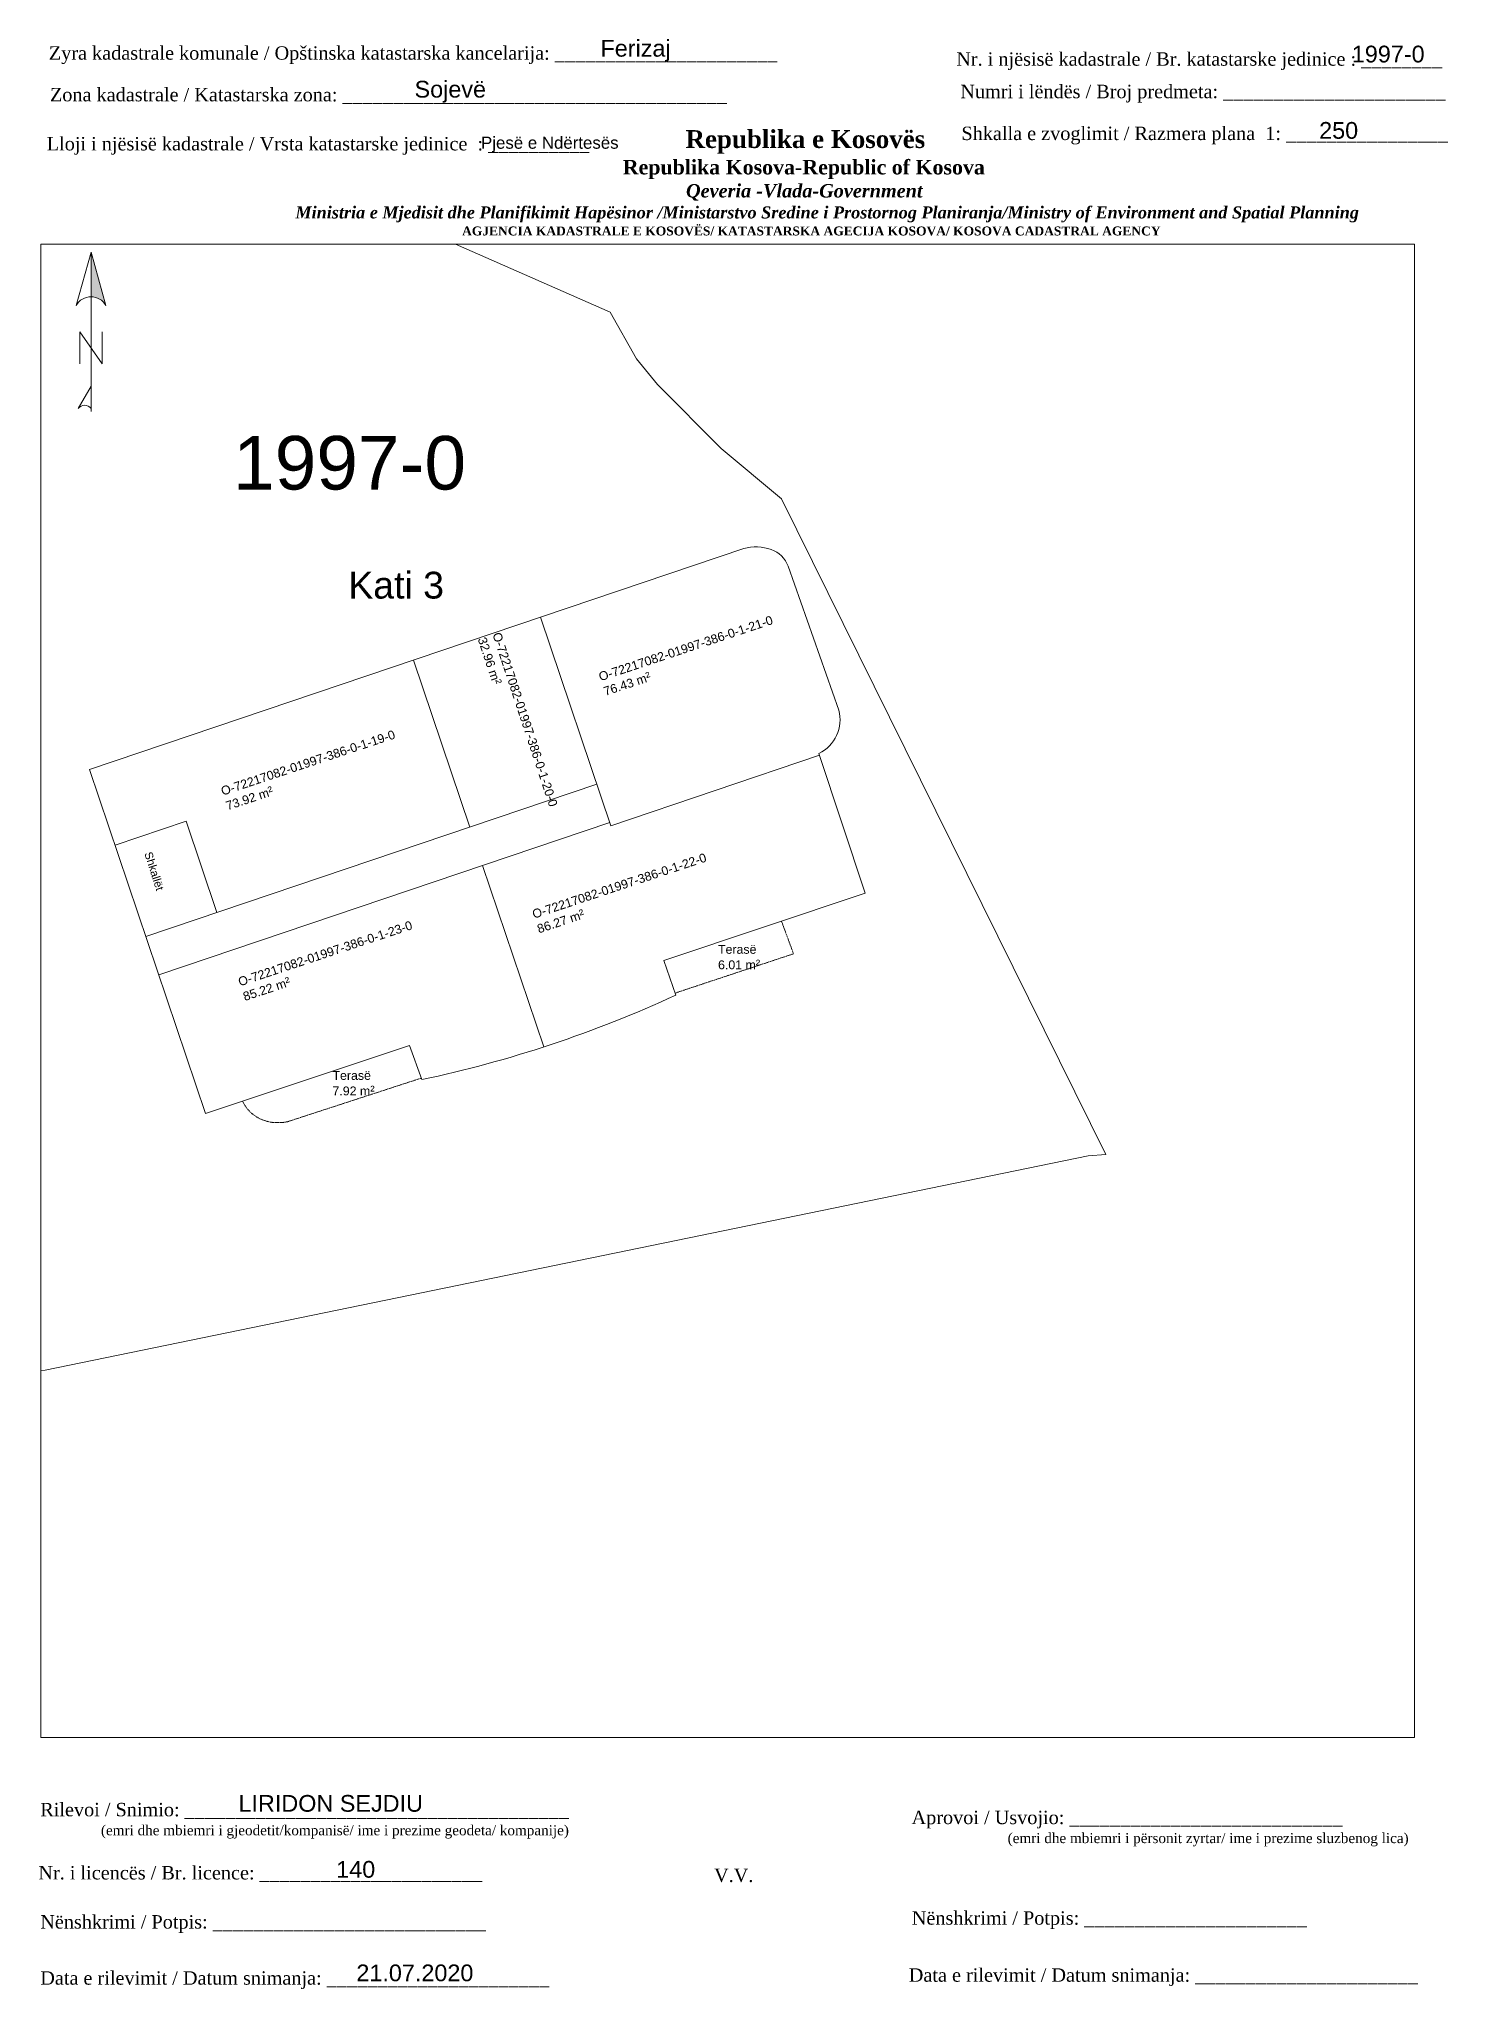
# Paper-space layout 'Kati3-nj' of a CAD drawing. Header units: metres, sheet in millimetres. Extents: x 0 to 211, y 0 to 291.
# The model-space entities are those that its viewports show. They can reach past a viewport. Long polylines and large blocks are cut down to what shows.
import ezdxf

# ---------------------------------------------------------------- set-up
doc = ezdxf.new("R2010")
doc.units = ezdxf.units.M
doc.linetypes.add('DASHED', pattern=[0.75, 0.5, -0.25])
doc.layers.get('0').update_dxf_attribs({"lineweight": 0})
doc.layers.add('Etazha', color=7, linetype='Continuous')
doc.layers.add('Nr Parceles Baze', color=7, linetype='Continuous')
for name, color, linetype, lineweight in [('kati 2', 7, 'Continuous', 0), ('kati 2 terase', 7, 'DASHED', 0), ('Korniza e jashtme', 7, 'Continuous', 0), ('Korniza e jashtme txt', 7, 'Continuous', 0), ('Parcela baze', 7, 'Continuous', 0)]:
    doc.layers.add(name, color=color, linetype=linetype, lineweight=lineweight)
doc.styles.get("Standard").update_dxf_attribs({"font": 'arial.ttf'})

# ---------------------------------------------------------------- blocks, each defined once
blk = doc.blocks.new('*U60')
at = {"linetype": 'ByBlock', "lineweight": -2}
blk.add_hatch(color=0, dxfattribs=at).paths.add_polyline_path([(0, 562), (0, 301, -0.269143), (87, 250)])
at = {"color": 0, "linetype": 'ByBlock', "lineweight": -2}
for points in [[(87, 250, 0.580323), (-87, 250), (0, 562), (87, 250), (0, 562), (0, 300)], [(0, -356, 0.5), (-75, -356), (0, -225)]]:
    blk.add_lwpolyline(points, format="xyb", dxfattribs=at)
for points in [[(0, -375), (0, 562)], [(-66, -94), (-66, 94), (66, -94), (66, 94)]]:
    blk.add_lwpolyline(points, dxfattribs=at)

msp = doc.modelspace()

# ---------------------------------------------------------------- linework, layer by layer
at = {"layer": 'kati 2', "elevation": 625.724, "flags": 128}
msp.add_lwpolyline([(7517951.33, 4692686.506, 0.364365), (7517952.076, 4692688.124), (7517950.185, 4692693.492, 0.228817), (7517949.556, 4692694.117, 0.14724), (7517948.53, 4692694.158), (7517924.099, 4692685.906), (7517928.431, 4692673.066), (7517929.817, 4692673.526), (7517936.054, 4692675.6), (7517936.503, 4692674.331, 0.056259), (7517945.996, 4692677.487), (7517945.55, 4692678.782), (7517953.066, 4692681.297)], format="xyb", close=True, dxfattribs=at)
at = {"layer": 'kati 2', "flags": 128}
for points, elevation in [([(7517940.939, 4692691.594), (7517943.566, 4692683.809)], 625.724), ([(7517938.297, 4692683.756), (7517936.193, 4692689.991)], 625.724), ([(7517943.566, 4692683.809), (7517951.352, 4692686.439)], 625.724), ([(7517943.043, 4692685.359), (7517926.203, 4692679.671)], 622.863), ([(7517928.856, 4692680.567), (7517927.705, 4692683.978), (7517925.052, 4692683.082)], 622.863), ([(7517926.686, 4692678.24), (7517943.526, 4692683.927)], 625.724), ([(7517941.064, 4692675.552), (7517938.78, 4692682.324)], 625.724)]:
    msp.add_lwpolyline(points, dxfattribs=dict(at, elevation=elevation))
at = {"layer": 'kati 2 terase', "elevation": 625.724, "flags": 128}
msp.add_lwpolyline([(7517945.97, 4692677.562), (7517950.388, 4692679.028), (7517949.937, 4692680.25)], dxfattribs=at)
msp.add_lwpolyline([(7517929.817, 4692673.526, 0.148653), (7517930.299, 4692672.969, 0.173786), (7517931.222, 4692672.732, 0.102518), (7517931.605, 4692672.797), (7517936.484, 4692674.385)], format="xyb", dxfattribs=at)
at = {"layer": 'Parcela baze'}
msp.add_lwpolyline([(7517944.528, 4692701.235), (7517945.313, 4692700.273), (7517947.683, 4692697.883), (7517949.943, 4692696.013), (7517962.053, 4692671.542), (7517961.392, 4692671.484), (7517922.442, 4692663.486), (7517877.938, 4692655.235), (7517871.355, 4692684.435), (7517857.732, 4692682.503), (7517842.98, 4692728.85), (7517874.269, 4692745.089), (7517874.914, 4692730.555), (7517878.532, 4692721.977), (7517878.554, 4692721.925), (7517892.943, 4692714.245), (7517914.842, 4692715.249), (7517935.223, 4692706.635), (7517943.543, 4692702.973), (7517944.528, 4692701.235)], dxfattribs=at)

# ---------------------------------------------------------------- texts
at = {"layer": 'Etazha', "insert": (7517933.763, 4692693.288), "char_height": 1, "attachment_point": 1}
msp.add_mtext_dynamic_manual_height_columns('Kati 3', width=4.28799, gutter_width=1, heights=[0], dxfattribs=at)
at = {"layer": 'Etazha', "char_height": 0.33, "width": 7.20778, "attachment_point": 1}
for s, insert, rotation in [('O-72217082-01997-386-0-1-21-0\\P76.43 m{\\H1.0833x;²}', (7517943.076, 4692689.514), 18.35431), ('O-72217082-01997-386-0-1-20-0\\P32.96 m{\\H1.0833x;²}', (7517939.454, 4692691.063), 288.25907), ('O-72217082-01997-386-0-1-19-0\\P73.92 m{\\H1.0833x;²}', (7517928.971, 4692685.243), 18.35431), ('O-72217082-01997-386-0-1-22-0\\P86.27 m{\\H1.0833x;²}', (7517940.595, 4692680.65), 18.35431), ('O-72217082-01997-386-0-1-23-0\\P85.22 m{\\H1.0833x;²}', (7517929.614, 4692678.125), 18.35431)]:
    msp.add_mtext(s, dxfattribs=dict(at, insert=insert, rotation=rotation))
at = {"layer": 'Etazha', "insert": (7517926.429, 4692682.869), "char_height": 0.3, "attachment_point": 1, "rotation": 287.7557}
msp.add_mtext_dynamic_manual_height_columns('Shkallët', width=0.83459, gutter_width=1, heights=[0], dxfattribs=at)
at = {"layer": 'Etazha', "char_height": 0.33, "width": 7.43667, "attachment_point": 1}
for s, insert in [('Terasë\\P6.01 m{\\H1.0833x;²}', (7517947.569, 4692679.359, 622.863)), ('Terasë\\P7.92 m{\\H1.0833x;²}', (7517933.173, 4692674.652))]:
    msp.add_mtext(s, dxfattribs=dict(at, insert=insert))
at = {"layer": 'Nr Parceles Baze'}
msp.add_text('1997-0', height=2, dxfattribs=at).set_placement((7517929.462, 4692696.357))

psp = doc.layouts.new('Kati3-nj')

# ---------------------------------------------------------------- block references
at = {"xscale": 0.0254, "yscale": 0.0254, "zscale": 0.0254}
psp.add_blockref('*U60', (7.95, 245.33), dxfattribs=at)

# ---------------------------------------------------------------- texts
at = {"layer": 'Korniza e jashtme txt'}
for s, insert, char_height, width, attachment_point in [('Ferizaj', (84.04, 291.31), 2.5, 19.3474, 1), ('{\\fTimes New Roman|b0|i0|c0|p18; Zyra kadastrale komunale / Opštinska katastarska kancelarija: ______________________}', (0.89, 290.36), 2, 114.6874, 1), ('{\\fTimes New Roman|b0|i0|c0|p18;Nr. i njësisë kadastrale / Br. katastarske jedinice : ________}', (137.18, 289.46), 2, 98.5379, 1), ('1997-0', (196.26, 290.45), 2.5, 23.5616, 1), ('Sojevë', (56.27, 285.2), 2.5, 40.037, 1), ('{\\fTimes New Roman|b0|i0|c0|p18; Zona kadastrale / Katastarska zona: ______________________________________}', (1.06, 284.14), 2, 101.8807, 1), ('{\\fTimes New Roman|b0|i0|c0|p18; Numri i lëndës / Broj predmeta: ______________________}', (137.03, 284.61), 2, 83.344, 1), ('{\\fTimes New Roman|b0|i0|c0|p18; Lloji i njësisë kadastrale / Vrsta katastarske jedinice  : __________ }', (0.58, 276.81), 2, 108.0893, 1), ('\\pi77.297;{\\fBook Antiqua|b1|i0|c0|p18;\\H1.333x;Republika e Kosovës\\fTimes New Roman|b1|i0|c0|p18;\\P\\pi67.927;\\fBook Antiqua|b1|i0|c0|p18;\\H0.8125x;Republika Kosova-Republic of Kosova\\fTimes New Roman|b1|i0|c0|p18;\\P\\pi77.378;\\fBook Antiqua|b1|i1|c0|p18;\\H0.9233x;Qeveria -Vlada-Government \\P\\pi13.032,l6,t23.033;\\fTimes New Roman|b1|i1|c0|p18;\\H0.9x;Ministria e Mjedisit dhe Planifikimit Hapësinor /Ministarstvo Sredine i Prostornog Planiranja/Ministry of Environment and Spatial Planning\\P\\pi43.931,l0,tz;\\fBook Antiqua|b1|i0|c0|p18;\\H0.7406x;AGJENCIA KADASTRALE E KOSOVËS/ KATASTARSKA AGECIJA KOSOVA/ KOSOVA CADASTRAL AGENCY}', (19.44, 277.84), 2, 191.8237, 1), ('Pjesë e Ndërtesës', (66.2, 276.86), 1.8, 22.3764, 1), ('{\\fTimes New Roman|b0|i0|c0|p18; Shkalla e zvoglimit / Razmera plana  1: ________________}', (137.2, 278.36), 2, 98.5379, 1), ('250', (191.38, 279.05), 2.5, 19.3474, 1), ('LIRIDON SEJDIU', (29.97, 29.26), 2.5, 35.1364, 1), ('{\\fTimes New Roman|b0|i0|c0|p18; Rilevoi / Snimio: ______________________________________\\P             \\H0.75x;(emri dhe mbiemri i gjeodetit/kompanisë/ ime i prezime geodeta/ kompanije)}', (-0.39, 28.08), 2, 87.3883, 1), ('{\\fTimes New Roman|b0|i0|c0|p18; Aprovoi / Usvojio: ___________________________\\P                    \\H0.75x;(emri dhe mbiemri i përsonit zyrtar/ ime i prezime sluzbenog lica)}', (129.75, 26.91), 2, 83.344, 1), ('{\\fTimes New Roman|b0|i0|c0|p18; Nr. i licencës / Br. licence: ______________________\\P                                }', (-0.67, 18.65), 2, 83.344, 1), ('140', (44.57, 19.41), 2.5, 5.2174, 1), ('{\\fTimes New Roman|b0|i0|c0|p18;V.V.                                 }', (101.01, 18.27), 2, 9.4297, 1), ('{\\fTimes New Roman|b0|i0|c0|p18; Nënshkrimi / Potpis: ______________________\\P                                 }', (189.53, 11.9), 2, 83.344, 3), ('{\\fTimes New Roman|b0|i0|c0|p18; Nënshkrimi / Potpis: ___________________________\\P                                 }', (-0.39, 11.32), 2, 83.344, 1), ('{\\fTimes New Roman|b0|i0|c0|p18; Data e rilevimit / Datum snimanja: ______________________\\P                                 }', (-0.39, 2.94), 2, 83.344, 1), ('21.07.2020', (47.58, 3.95), 2.5, 19.3474, 1), ('{\\fTimes New Roman|b0|i0|c0|p18; Data e rilevimit / Datum snimanja: ______________________\\P                                 }', (206.1, 3.38), 2, 83.344, 3)]:
    psp.add_mtext(s, dxfattribs=dict(at, insert=insert, char_height=char_height, width=width, attachment_point=attachment_point))

# ---------------------------------------------------------------- viewports
at = {"layer": 'Korniza e jashtme', "view_target_point": (7499131.095, 4689980.516), "view_twist_angle": 360}
psp.add_viewport(center=(103.03, 149.32), size=(205.19, 222.973), view_center_point=(18816.832, 2697.127), view_height=55.7432, dxfattribs=at)

doc.saveas('drawing.dxf')
